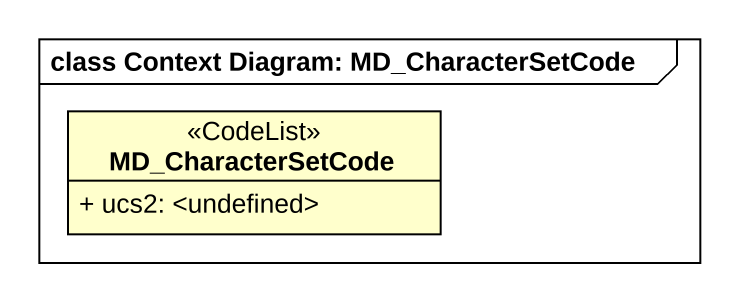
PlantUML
@startuml
mainframe class Context Diagram: MD_CharacterSetCode
hide circle
hide empty members
skinparam classAttributeIconSize 0
class MD_CharacterSetCode <<CodeList>> {
  + ucs2: <undefined>
}
@enduml
